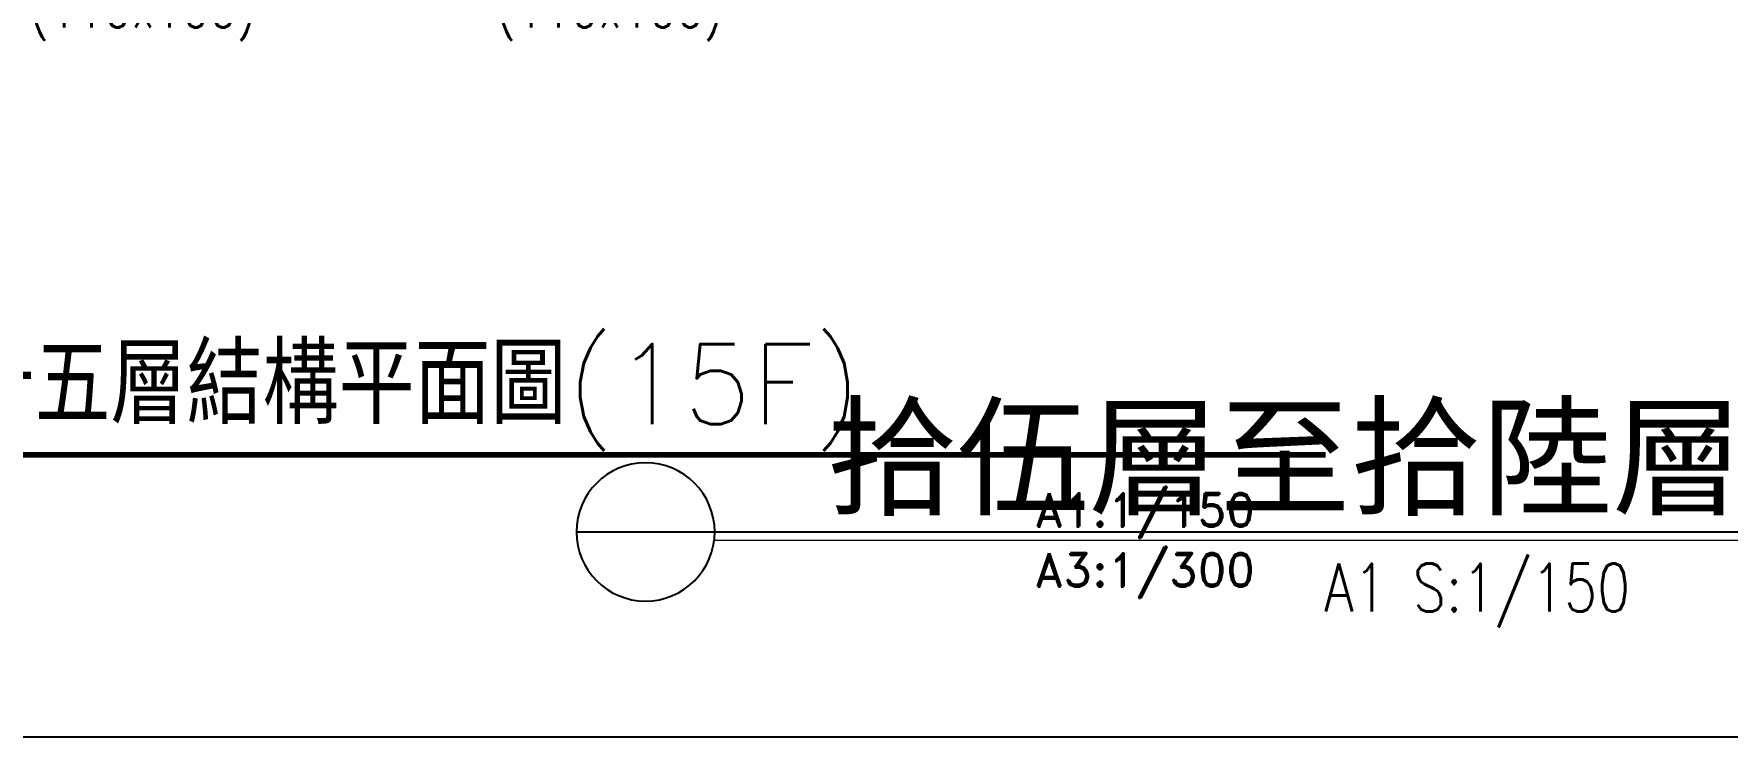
# Model space of a CAD drawing. Header units: millimetres. Extents: x -3377 to 119122, y -22007 to 15479.
# Drawn here: x 65279 to 67184, y 0 to 791 of the extents above; entities that cross this region are included whole.
import ezdxf
from ezdxf.enums import TextEntityAlignment as Align

# ---------------------------------------------------------------- set-up
doc = ezdxf.new("R2010")
doc.units = ezdxf.units.MM
doc.header["$LTSCALE"] = 150
doc.header["$MEASUREMENT"] = 0
doc.layers.get('0').update_dxf_attribs({"plot": 0})
doc.layers.add('5', color=5, linetype='Continuous', lineweight=13)
doc.layers.add('LABEL', color=1, linetype='Continuous', plot=False)
doc.layers.add('S-ARCH', color=252, linetype='Continuous', plot=False)
for name, color, linetype in [('S-TEXTC', 3, 'Continuous'), ('S-TITLE', 2, 'Continuous'), ('TEXT', 2, 'Continuous')]:
    doc.layers.add(name, color=color, linetype=linetype)
doc.styles.add('CD1', font='romand', dxfattribs={"height": 3})
doc.styles.add('CS4', font='romans.shx', dxfattribs={"width": 0.7, "height": 45, "bigfont": 'lsp.shx'})
doc.styles.add('CT', font='')
doc.styles.add('ET', font='simplex.shx', dxfattribs={"width": 0.8})
doc.styles.get('CT').set_extended_font_data('DFKai-SB')

# ---------------------------------------------------------------- blocks, each defined once
blk = doc.blocks.new('DwFm')
blk.add_lwpolyline([(-12110.4, 0), (0, 0), (0, -7760.1), (-12110.4, -7760.1)], close=True)
blk = doc.blocks.new('A$C16E17CE1')
at = {"layer": '5', "color": 252, "linetype": 'Continuous'}
blk.add_lwpolyline([(-56.6, -1367.4), (1144.1, -1367.4)], dxfattribs=at)
at = {"layer": 'LABEL', "color": 252}
blk.add_lwpolyline([(-212, -1358.3), (1144.1, -1358.3)], dxfattribs=at)
at = {"layer": 'LABEL', "color": 252, "linetype": 'Continuous'}
blk.add_arc((-134.2, -1358.3), 77.8, 180.0000014999924, 179.9999985000077, dxfattribs=at)
at = {"layer": 'TEXT', "color": 252, "linetype": 'Continuous', "style": 'CT', "width": 1}
blk.add_text('拾伍層至拾陸層平面圖', height=108, dxfattribs=at).set_placement((69.6, -1328))
at = {"layer": 'TEXT', "color": 252, "style": 'ET', "width": 0.8}
blk.add_text('A1 S:1/150', height=54, dxfattribs=at).set_placement((973.5, -1448), align=Align.RIGHT)
blk = doc.blocks.new('2022-0217')
blk.add_blockref('A$C16E17CE1', (53991.1, -6171))

msp = doc.modelspace()

# ---------------------------------------------------------------- linework, layer by layer
at = {"layer": 'S-TITLE', "const_width": 6.25}
msp.add_lwpolyline([(64838.18, 317.68), (66732.64, 317.68)], dxfattribs=at)

# ---------------------------------------------------------------- block references
msp.add_blockref('DwFm', (72662.4, 7760.14))
at = {"layer": 'S-ARCH'}
msp.add_blockref('2022-0217', (12110.4, 7760.14), dxfattribs=at)

# ---------------------------------------------------------------- texts
at = {"layer": 'S-TEXTC', "style": 'CS4', "width": 0.8}
msp.add_text('(110x100)', height=45, dxfattribs=at).set_placement((65274.48, 798.2))
msp.add_text('(110x100)', height=45, dxfattribs=at).set_placement((66054.49, 798.2), align=Align.RIGHT)
at = {"layer": 'S-TITLE', "style": 'CS4'}
msp.add_text('十五層結構平面圖(15F)', height=90, dxfattribs=at).set_placement((65194.38, 352.08))
at = {"layer": 'S-TITLE', "style": 'CD1'}
for s, p in [('A1:1/150', (66652.87, 236.87)), ('A3:1/300', (66652.87, 169.37))]:
    msp.add_text(s, height=37.5, dxfattribs=at).set_placement(p, align=Align.RIGHT)

doc.saveas('drawing.dxf')
